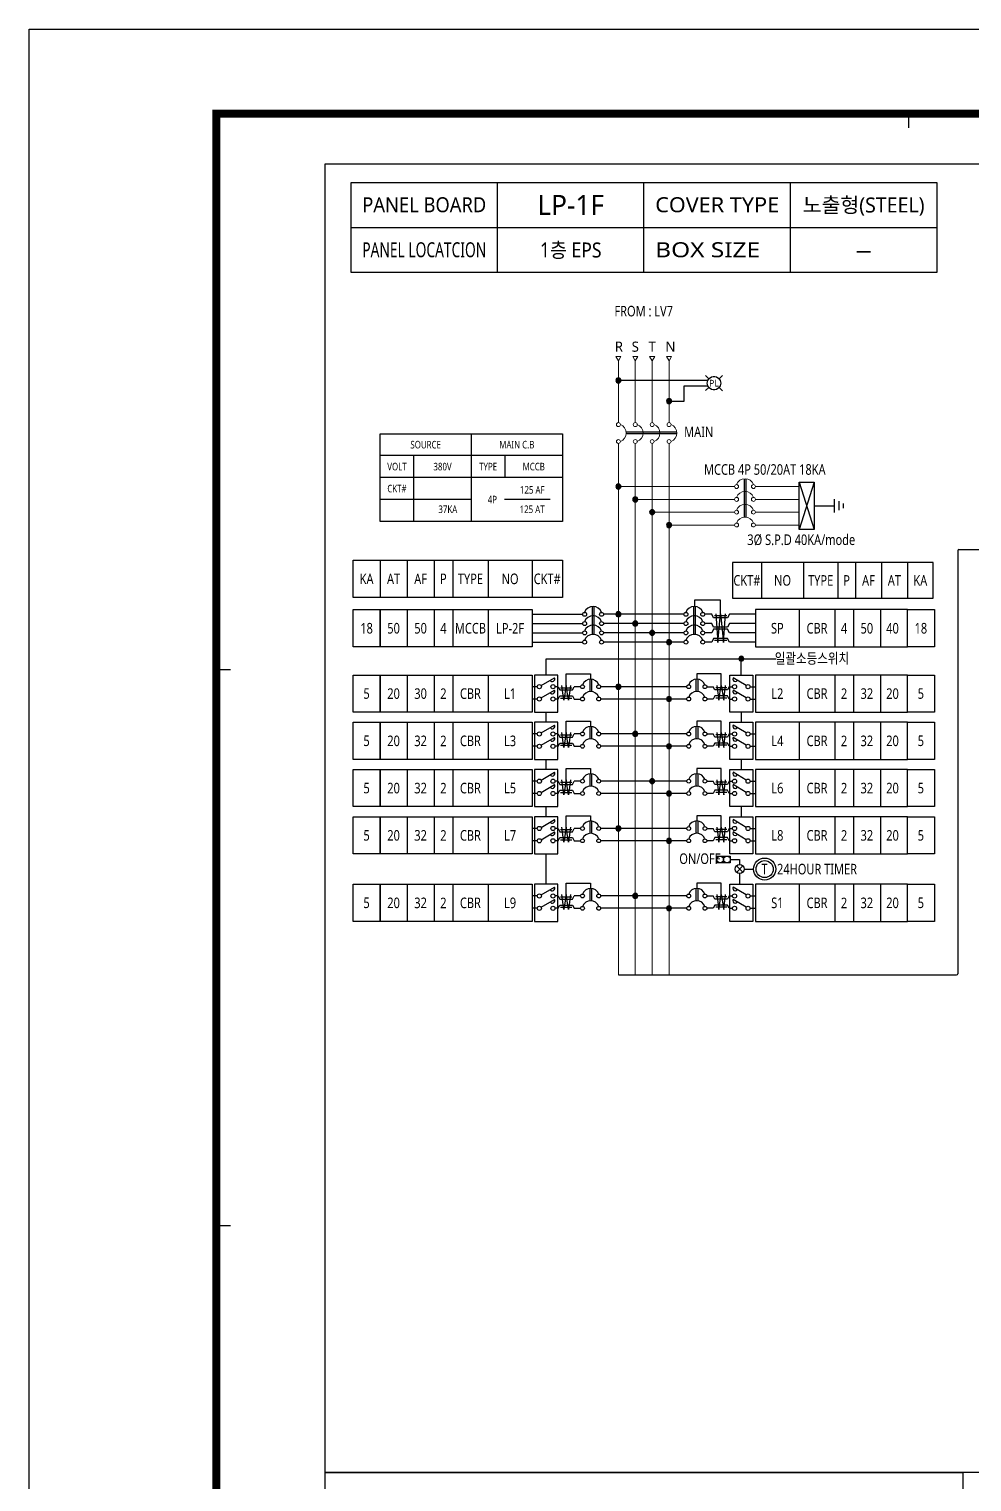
# Model space of a CAD drawing. Header units: millimetres. Extents: x -336400 to 0, y 0 to 118800.
# Drawn here: x -336400 to -289601, y 46666 to 118800 of the extents above; entities that cross this region are included whole.
import ezdxf
from ezdxf.enums import TextEntityAlignment as Align

# ---------------------------------------------------------------- set-up
doc = ezdxf.new("R2010")
doc.units = ezdxf.units.MM
doc.header["$LTSCALE"] = 1000
for name, color, linetype in [('arch', 8, 'Continuous'), ('SYM', 3, 'Continuous'), ('TEXT', 3, 'Continuous'), ('XR-SHEET-SHT', 5, 'Continuous')]:
    doc.layers.add(name, color=color, linetype=linetype)
doc.layers.add('XR-SHEET-TEMP', color=171, linetype='Continuous', plot=False)
doc.styles.add('GHS', font='malgun.ttf')

# ---------------------------------------------------------------- blocks, each defined once
blk = doc.blocks.new('XR-FORM-EE', base_point=(461, 408))
at = {"layer": 'XR-SHEET-SHT', "color": 5}
blk.add_lwpolyline([(0, 118800), (168200, 118800), (168200, 0), (0, 0)], close=True, dxfattribs=at)
at = {"layer": 'XR-SHEET-SHT', "color": 5, "const_width": 400}
blk.add_lwpolyline([(9300, 114600), (163900, 114600), (163900, 4200), (9300, 4200)], close=True, dxfattribs=at)
at = {"layer": 'XR-SHEET-TEMP'}
for p, q in [((43650, 114600), (43650, 113900)), ((9300, 87000), (10000, 87000)), ((9300, 59400), (10000, 59400))]:
    blk.add_line(p, q, dxfattribs=at)
blk = doc.blocks.new('HH7')
at = {"layer": 'SYM'}
blk.add_hatch(color=256, dxfattribs=at).paths.add_polyline_path([(50, 50, 1), (-50, 50, 1)])
blk.add_circle((0, 50), 50, dxfattribs=at)

msp = doc.modelspace()

# ---------------------------------------------------------------- linework, layer by layer
at = {"lineweight": 18}
for p, q in [((-307148, 102327, 0), (-307148, 99259, 0)), ((-306311, 102327, 0), (-306311, 99259, 0)), ((-305473, 102327, 0), (-305473, 99259, 0)), ((-307148, 98225, 0), (-307148, 97103, 0)), ((-306311, 98225, 0), (-306311, 97103, 0)), ((-305473, 98225, 0), (-305473, 97103, 0)), ((-301380, 96087), (-307148, 96087)), ((-300346, 96087), (-298178, 96087)), ((-301380, 95450), (-306311, 95450)), ((-298178, 95450), (-300346, 95450)), ((-298178, 95450), (-300346, 95450)), ((-301380, 94814), (-305473, 94814)), ((-298178, 94814), (-300346, 94814)), ((-301380, 94177), (-304635, 94177)), ((-298178, 94177), (-300346, 94177))]:
    msp.add_line(p, q, dxfattribs=at)
for p, q in [((-302713, 101353, 0), (-307148, 101353, 0)), ((-302820, 101592, 0), (-302658, 101430, 0)), ((-302820, 100847, 0), (-302658, 101008, 0)), ((-301987, 101596, 0), (-302146, 101437, 0)), ((-301987, 100843, 0), (-302146, 101001, 0)), ((-314452, 98710, 0), (-314452, 94353, 0)), ((-304249, 98788, 0), (-306762, 98788, 0)), ((-304249, 98697, 0), (-306762, 98697, 0)), ((-309928, 97621, 0), (-318977, 97621, 0)), ((-317301, 94353, 0), (-317301, 97621, 0)), ((-312777, 96532, 0), (-312777, 97621, 0)), ((-309928, 96532, 0), (-318977, 96532, 0)), ((-300908, 96473), (-300908, 94560)), ((-300818, 96473), (-300818, 94560)), ((-297424, 96305), (-298178, 93959)), ((-298178, 96305), (-297424, 93959)), ((-314452, 95443, 0), (-318977, 95443, 0)), ((-310528, 95443, 0), (-312810, 95443, 0)), ((-296416, 94800), (-296416, 95464)), ((-296194, 94910), (-296194, 95354)), ((-295973, 95021), (-295973, 95243)), ((-297424, 95132), (-296416, 95132)), ((-318977, 92426, 0), (-318977, 90583, 0)), ((-317636, 92426, 0), (-317636, 90583, 0)), ((-316296, 92426, 0), (-316296, 90583, 0)), ((-315374, 92426, 0), (-315374, 90583, 0)), ((-313615, 92426, 0), (-313615, 90583, 0)), ((-311436, 92426, 0), (-311436, 90583, 0)), ((-290307, 92902), (-290307, 71900)), ((-290253, 92956), (-273465, 92956)), ((-300046, 92312, 0), (-300046, 90543, 0)), ((-297954, 92312, 0), (-297954, 90543, 0)), ((-296265, 92312, 0), (-296265, 90543, 0)), ((-295380, 92312, 0), (-295380, 90543, 0)), ((-294093, 92312, 0), (-294093, 90543, 0)), ((-292806, 92312, 0), (-292806, 90543, 0)), ((-317636, 89974, 0), (-317636, 88130, 0)), ((-316296, 89974, 0), (-316296, 88130, 0)), ((-315374, 89974, 0), (-315374, 88130, 0)), ((-313615, 89974, 0), (-313615, 88130, 0)), ((-311436, 89743, 0), (-310143, 89743, 0)), ((-310711, 89743, 0), (-308922, 89743, 0)), ((-308451, 90129, 0), (-308451, 88746, 0)), ((-308360, 90129, 0), (-308360, 88746, 0)), ((-303895, 89743, 0), (-307888, 89743, 0)), ((-303423, 90129, 0), (-303423, 88746, 0)), ((-303333, 90129, 0), (-303333, 88746, 0)), ((-302508, 89743, 0), (-302861, 89743, 0)), ((-302420, 89567, 0), (-302508, 89743, 0)), ((-301728, 89567, 0), (-302420, 89567, 0)), ((-301772, 89664, 0), (-302376, 89664, 0)), ((-301640, 89743, 0), (-301728, 89567, 0)), ((-300347, 89743, 0), (-301640, 89743, 0)), ((-298169, 89974, 0), (-298169, 88130, 0)), ((-296409, 89974, 0), (-296409, 88130, 0)), ((-295487, 89974, 0), (-295487, 88130, 0)), ((-294147, 89974, 0), (-294147, 88130, 0)), ((-311436, 89282, 0), (-310143, 89282, 0)), ((-311436, 88821, 0), (-310143, 88821, 0)), ((-310711, 89282, 0), (-308922, 89282, 0)), ((-310711, 88821, 0), (-308922, 88821, 0)), ((-303895, 89282, 0), (-307888, 89282, 0)), ((-303895, 88821, 0), (-307888, 88821, 0)), ((-302508, 89282, 0), (-302861, 89282, 0)), ((-302508, 88821, 0), (-302861, 88821, 0)), ((-302420, 89106, 0), (-302508, 89282, 0)), ((-302420, 88998, 0), (-302508, 88821, 0)), ((-301728, 89106, 0), (-302420, 89106, 0)), ((-301728, 88998, 0), (-302420, 88998, 0)), ((-301640, 89282, 0), (-301728, 89106, 0)), ((-301640, 88821, 0), (-301728, 88998, 0)), ((-300347, 89282, 0), (-301640, 89282, 0)), ((-300347, 88821, 0), (-301640, 88821, 0)), ((-311436, 88361, 0), (-310143, 88361, 0)), ((-310711, 88361, 0), (-308922, 88361, 0)), ((-303895, 88361, 0), (-307888, 88361, 0)), ((-302508, 88361, 0), (-302861, 88361, 0)), ((-302420, 88537, 0), (-302508, 88361, 0)), ((-301728, 88537, 0), (-302420, 88537, 0)), ((-301772, 88440, 0), (-302376, 88440, 0)), ((-301640, 88361, 0), (-301728, 88537, 0)), ((-300347, 88361, 0), (-301640, 88361, 0)), ((-310735, 86728), (-310735, 87537)), ((-310735, 87537), (-299313, 87537)), ((-301048, 86728), (-301048, 87537)), ((-317636, 86728, 0), (-317636, 84885, 0)), ((-316296, 86728, 0), (-316296, 84885, 0)), ((-315374, 86728, 0), (-315374, 84885, 0)), ((-313615, 86728, 0), (-313615, 84885, 0)), ((-310983, 86202), (-310325, 86592)), ((-300801, 86202), (-301459, 86592)), ((-298169, 86728, 0), (-298169, 84885, 0)), ((-296409, 86728, 0), (-296409, 84885, 0)), ((-295487, 86728, 0), (-295487, 84885, 0)), ((-294147, 86728, 0), (-294147, 84885, 0)), ((-311174, 86149), (-311436, 86149)), ((-310983, 85590), (-310325, 85980)), ((-310136, 86149), (-310296, 86149)), ((-310136, 86149), (-310296, 86149)), ((-310136, 86149, 0), (-310056, 85988, 0)), ((-310136, 86149), (-310056, 85988)), ((-310056, 85988), (-309425, 85988)), ((-310016, 86101), (-309465, 86101)), ((-309425, 85988), (-309345, 86149)), ((-309023, 86149), (-309345, 86149)), ((-308570, 86519), (-308570, 85909)), ((-308483, 86519), (-308483, 85909)), ((-303753, 86149), (-308030, 86149)), ((-303300, 86519), (-303300, 85909)), ((-303213, 86519), (-303213, 85909)), ((-302760, 86149), (-302439, 86149)), ((-302358, 85988), (-302439, 86149)), ((-301727, 85988), (-302358, 85988)), ((-301768, 86101), (-302318, 86101)), ((-301647, 86149, 0), (-301727, 85988, 0)), ((-301647, 86149), (-301727, 85988)), ((-301647, 86149), (-301487, 86149)), ((-301647, 86149), (-301487, 86149)), ((-300801, 85590), (-301459, 85980)), ((-300609, 86149), (-300347, 86149)), ((-311174, 85538), (-311436, 85538)), ((-311174, 85538), (-311436, 85538)), ((-310136, 85538), (-310296, 85538)), ((-310136, 85538), (-310296, 85538)), ((-310136, 85538, 0), (-310056, 85699, 0)), ((-310136, 85538), (-310056, 85699)), ((-310056, 85699), (-309425, 85699)), ((-310016, 85586), (-309465, 85586)), ((-309425, 85699), (-309345, 85538)), ((-309345, 85538), (-309023, 85538)), ((-309345, 85538), (-309023, 85538)), ((-303753, 85538), (-308030, 85538)), ((-302439, 85538), (-302760, 85538)), ((-302439, 85538), (-302760, 85538)), ((-302358, 85699), (-302439, 85538)), ((-301727, 85699), (-302358, 85699)), ((-301768, 85586), (-302318, 85586)), ((-301647, 85538, 0), (-301727, 85699, 0)), ((-301647, 85538), (-301727, 85699)), ((-301647, 85538), (-301487, 85538)), ((-301647, 85538), (-301487, 85538)), ((-300609, 85538), (-300347, 85538)), ((-300609, 85538), (-300347, 85538)), ((-310735, 84382), (-310735, 84885)), ((-301048, 84885), (-301048, 84382)), ((-317636, 84382, 0), (-317636, 82539, 0)), ((-316296, 84382, 0), (-316296, 82539, 0)), ((-315374, 84382, 0), (-315374, 82539, 0)), ((-313615, 84382, 0), (-313615, 82539, 0)), ((-311174, 83803), (-311436, 83803)), ((-310983, 83856), (-310325, 84246)), ((-310136, 83803), (-310296, 83803)), ((-310136, 83803), (-310296, 83803)), ((-310136, 83803, 0), (-310056, 83642, 0)), ((-310136, 83803), (-310056, 83642)), ((-310016, 83755), (-309465, 83755)), ((-309425, 83642), (-309345, 83803)), ((-309023, 83803), (-309345, 83803)), ((-308570, 84173), (-308570, 83563)), ((-308483, 84173), (-308483, 83563)), ((-303753, 83803), (-308030, 83803)), ((-303300, 84173), (-303300, 83563)), ((-303213, 84173), (-303213, 83563)), ((-302760, 83803), (-302439, 83803)), ((-302358, 83642), (-302439, 83803)), ((-301768, 83755), (-302318, 83755)), ((-301647, 83803, 0), (-301727, 83642, 0)), ((-301647, 83803), (-301727, 83642)), ((-301647, 83803), (-301487, 83803)), ((-301647, 83803), (-301487, 83803)), ((-300801, 83856), (-301459, 84246)), ((-300609, 83803), (-300347, 83803)), ((-298169, 84382, 0), (-298169, 82539, 0)), ((-296409, 84382, 0), (-296409, 82539, 0)), ((-295487, 84382, 0), (-295487, 82539, 0)), ((-294147, 84382, 0), (-294147, 82539, 0)), ((-311174, 83192), (-311436, 83192)), ((-311174, 83192), (-311436, 83192)), ((-310983, 83244), (-310325, 83634)), ((-310136, 83192), (-310296, 83192)), ((-310136, 83192), (-310296, 83192)), ((-310136, 83192, 0), (-310056, 83353, 0)), ((-310136, 83192), (-310056, 83353)), ((-310056, 83642), (-309425, 83642)), ((-310056, 83353), (-309425, 83353)), ((-310016, 83240), (-309465, 83240)), ((-309425, 83353), (-309345, 83192)), ((-309345, 83192), (-309023, 83192)), ((-309345, 83192), (-309023, 83192)), ((-303753, 83192), (-308030, 83192)), ((-302439, 83192), (-302760, 83192)), ((-302439, 83192), (-302760, 83192)), ((-302358, 83353), (-302439, 83192)), ((-301727, 83642), (-302358, 83642)), ((-301727, 83353), (-302358, 83353)), ((-301768, 83240), (-302318, 83240)), ((-301647, 83192, 0), (-301727, 83353, 0)), ((-301647, 83192), (-301727, 83353)), ((-301647, 83192), (-301487, 83192)), ((-301647, 83192), (-301487, 83192)), ((-300801, 83244), (-301459, 83634)), ((-300609, 83192), (-300347, 83192)), ((-300609, 83192), (-300347, 83192)), ((-310735, 82036), (-310735, 82539)), ((-301048, 82539), (-301048, 82036)), ((-317636, 82036, 0), (-317636, 80193, 0)), ((-316296, 82036, 0), (-316296, 80193, 0)), ((-315374, 82036, 0), (-315374, 80193, 0)), ((-313615, 82036, 0), (-313615, 80193, 0)), ((-310983, 81509), (-310325, 81899)), ((-308570, 81827), (-308570, 81217)), ((-308483, 81827), (-308483, 81217)), ((-303300, 81827), (-303300, 81217)), ((-303213, 81827), (-303213, 81217)), ((-300801, 81509), (-301459, 81899)), ((-298169, 82036, 0), (-298169, 80193, 0)), ((-296409, 82036, 0), (-296409, 80193, 0)), ((-295487, 82036, 0), (-295487, 80193, 0)), ((-294147, 82036, 0), (-294147, 80193, 0)), ((-311174, 81457), (-311436, 81457)), ((-311174, 80846), (-311436, 80846)), ((-311174, 80846), (-311436, 80846)), ((-310983, 80898), (-310325, 81288)), ((-310136, 81457), (-310296, 81457)), ((-310136, 81457), (-310296, 81457)), ((-310136, 80846), (-310296, 80846)), ((-310136, 80846), (-310296, 80846)), ((-310136, 81457, 0), (-310056, 81296, 0)), ((-310136, 81457), (-310056, 81296)), ((-310136, 80846, 0), (-310056, 81007, 0)), ((-310136, 80846), (-310056, 81007)), ((-310056, 81296), (-309425, 81296)), ((-310056, 81007), (-309425, 81007)), ((-310016, 81409), (-309465, 81409)), ((-310016, 80894), (-309465, 80894)), ((-309425, 81296), (-309345, 81457)), ((-309425, 81007), (-309345, 80846)), ((-309023, 81457), (-309345, 81457)), ((-309345, 80846), (-309023, 80846)), ((-309345, 80846), (-309023, 80846)), ((-303753, 81457), (-308030, 81457)), ((-303753, 80846), (-308030, 80846)), ((-302760, 81457), (-302439, 81457)), ((-302439, 80846), (-302760, 80846)), ((-302439, 80846), (-302760, 80846)), ((-302358, 81296), (-302439, 81457)), ((-302358, 81007), (-302439, 80846)), ((-301727, 81296), (-302358, 81296)), ((-301727, 81007), (-302358, 81007)), ((-301768, 81409), (-302318, 81409)), ((-301768, 80894), (-302318, 80894)), ((-301647, 81457, 0), (-301727, 81296, 0)), ((-301647, 81457), (-301727, 81296)), ((-301647, 80846, 0), (-301727, 81007, 0)), ((-301647, 80846), (-301727, 81007)), ((-301647, 81457), (-301487, 81457)), ((-301647, 81457), (-301487, 81457)), ((-301647, 80846), (-301487, 80846)), ((-301647, 80846), (-301487, 80846)), ((-300801, 80898), (-301459, 81288)), ((-300609, 81457), (-300347, 81457)), ((-300609, 80846), (-300347, 80846)), ((-300609, 80846), (-300347, 80846)), ((-310735, 79690), (-310735, 80193)), ((-301048, 80193), (-301048, 79690)), ((-317636, 79690, 0), (-317636, 77847, 0)), ((-316296, 79690, 0), (-316296, 77847, 0)), ((-315374, 79690, 0), (-315374, 77847, 0)), ((-313615, 79690, 0), (-313615, 77847, 0)), ((-310983, 79163), (-310325, 79553)), ((-308570, 79481), (-308570, 78870)), ((-308483, 79481), (-308483, 78870)), ((-303300, 79481), (-303300, 78870)), ((-303213, 79481), (-303213, 78870)), ((-300801, 79163), (-301459, 79553)), ((-298169, 79690, 0), (-298169, 77847, 0)), ((-296409, 79690, 0), (-296409, 77847, 0)), ((-295487, 79690, 0), (-295487, 77847, 0)), ((-294147, 79690, 0), (-294147, 77847, 0)), ((-311174, 79111), (-311436, 79111)), ((-310983, 78552), (-310325, 78942)), ((-310136, 79111), (-310296, 79111)), ((-310136, 79111), (-310296, 79111)), ((-310136, 79111, 0), (-310056, 78950, 0)), ((-310136, 79111), (-310056, 78950)), ((-310136, 78500, 0), (-310056, 78660, 0)), ((-310136, 78500), (-310056, 78660)), ((-310056, 78950), (-309425, 78950)), ((-310056, 78660), (-309425, 78660)), ((-310016, 79063), (-309465, 79063)), ((-309425, 78950), (-309345, 79111)), ((-309425, 78660), (-309345, 78500)), ((-309023, 79111), (-309345, 79111)), ((-303753, 79111), (-308030, 79111)), ((-302760, 79111), (-302439, 79111)), ((-302358, 78950), (-302439, 79111)), ((-302358, 78660), (-302439, 78500)), ((-301727, 78950), (-302358, 78950)), ((-301727, 78660), (-302358, 78660)), ((-301768, 79063), (-302318, 79063)), ((-301647, 79111, 0), (-301727, 78950, 0)), ((-301647, 79111), (-301727, 78950)), ((-301647, 78500, 0), (-301727, 78660, 0)), ((-301647, 78500), (-301727, 78660)), ((-301647, 79111), (-301487, 79111)), ((-301647, 79111), (-301487, 79111)), ((-300801, 78552), (-301459, 78942)), ((-300609, 79111), (-300347, 79111)), ((-311174, 78500), (-311436, 78500)), ((-311174, 78500), (-311436, 78500)), ((-310136, 78500), (-310296, 78500)), ((-310136, 78500), (-310296, 78500)), ((-310016, 78548), (-309465, 78548)), ((-309345, 78500), (-309023, 78500)), ((-309345, 78500), (-309023, 78500)), ((-303753, 78500), (-308030, 78500)), ((-302439, 78500), (-302760, 78500)), ((-302439, 78500), (-302760, 78500)), ((-301768, 78548), (-302318, 78548)), ((-301647, 78500), (-301487, 78500)), ((-301647, 78500), (-301487, 78500)), ((-300609, 78500), (-300347, 78500)), ((-300609, 78500), (-300347, 78500)), ((-310735, 76339), (-310735, 77847)), ((-301593, 77568), (-301130, 77568)), ((-300970, 76933), (-301289, 77253)), ((-300967, 77249), (-301286, 76930)), ((-301130, 77568), (-301130, 77318)), ((-300904, 77093), (-300440, 77093)), ((-317636, 76339, 0), (-317636, 74495, 0)), ((-316296, 76339, 0), (-316296, 74495, 0)), ((-315374, 76339, 0), (-315374, 74495, 0)), ((-313615, 76339, 0), (-313615, 74495, 0)), ((-311174, 75759), (-311436, 75759)), ((-310983, 75812), (-310325, 76202)), ((-310136, 75759), (-310296, 75759)), ((-310136, 75759), (-310296, 75759)), ((-310136, 75759, 0), (-310056, 75598, 0)), ((-310136, 75759), (-310056, 75598)), ((-309425, 75598), (-309345, 75759)), ((-309023, 75759), (-309345, 75759)), ((-308570, 76129), (-308570, 75519)), ((-308483, 76129), (-308483, 75519)), ((-303753, 75759), (-308030, 75759)), ((-303300, 76129), (-303300, 75519)), ((-303213, 76129), (-303213, 75519)), ((-302760, 75759), (-302439, 75759)), ((-302358, 75598), (-302439, 75759)), ((-301647, 75759, 0), (-301727, 75598, 0)), ((-301647, 75759), (-301727, 75598)), ((-301647, 75759), (-301487, 75759)), ((-301647, 75759), (-301487, 75759)), ((-300801, 75812), (-301459, 76202)), ((-300609, 75759), (-300347, 75759)), ((-298169, 76339, 0), (-298169, 74495, 0)), ((-296409, 76339, 0), (-296409, 74495, 0)), ((-295487, 76339, 0), (-295487, 74495, 0)), ((-294147, 76339, 0), (-294147, 74495, 0)), ((-311174, 75148), (-311436, 75148)), ((-311174, 75148), (-311436, 75148)), ((-310983, 75200), (-310325, 75590)), ((-310136, 75148), (-310296, 75148)), ((-310136, 75148), (-310296, 75148)), ((-310136, 75148, 0), (-310056, 75309, 0)), ((-310136, 75148), (-310056, 75309)), ((-310056, 75598), (-309425, 75598)), ((-310056, 75309), (-309425, 75309)), ((-310016, 75711), (-309465, 75711)), ((-310016, 75196), (-309465, 75196)), ((-309425, 75309), (-309345, 75148)), ((-309345, 75148), (-309023, 75148)), ((-309345, 75148), (-309023, 75148)), ((-303753, 75148), (-308030, 75148)), ((-302439, 75148), (-302760, 75148)), ((-302439, 75148), (-302760, 75148)), ((-302358, 75309), (-302439, 75148)), ((-301727, 75598), (-302358, 75598)), ((-301727, 75309), (-302358, 75309)), ((-301768, 75711), (-302318, 75711)), ((-301768, 75196), (-302318, 75196)), ((-301647, 75148, 0), (-301727, 75309, 0)), ((-301647, 75148), (-301727, 75309)), ((-301647, 75148), (-301487, 75148)), ((-301647, 75148), (-301487, 75148)), ((-300801, 75200), (-301459, 75590)), ((-300609, 75148), (-300347, 75148)), ((-300609, 75148), (-300347, 75148)), ((-307148, 71846), (-290361, 71846))]:
    msp.add_line(p, q)
for points in [[(-307148, 102327), (-307023, 102545), (-307274, 102545)], [(-306311, 102327), (-306185, 102545), (-306436, 102545)], [(-305473, 102327), (-305347, 102545), (-305598, 102545)], [(-304635, 102327), (-304509, 102545), (-304760, 102545)]]:
    msp.add_lwpolyline(points, close=True, dxfattribs=at)
for points in [[(-304635, 99259), (-304635, 102327)], [(-304635, 97103), (-304635, 98225)], [(-307148, 71846), (-307148, 97103)], [(-306311, 71846), (-306311, 97103)], [(-305473, 71846), (-305473, 97103)], [(-304635, 71846), (-304635, 97103)]]:
    msp.add_lwpolyline(points, dxfattribs=at)
for points in [[(-304635, 100331), (-303883, 100331), (-303883, 101085), (-302713, 101085)], [(-302074, 89761), (-302074, 90445), (-303378, 90445), (-303378, 90131)], [(-302309, 89761), (-302208, 88343), (-302074, 89761), (-301940, 88343), (-301839, 89761)], [(-309740, 86214), (-309740, 86783), (-308527, 86783), (-308527, 86521)], [(-302043, 86214), (-302043, 86783), (-303257, 86783), (-303257, 86521)], [(-309526, 86214), (-309618, 85474), (-309740, 86214), (-309863, 85474), (-309954, 86214)], [(-302257, 86214), (-302165, 85474), (-302043, 86214), (-301920, 85474), (-301829, 86214)], [(-309740, 83868), (-309740, 84437), (-308527, 84437), (-308527, 84175)], [(-302043, 83868), (-302043, 84437), (-303257, 84437), (-303257, 84175)], [(-309526, 83868), (-309618, 83128), (-309740, 83868), (-309863, 83128), (-309954, 83868)], [(-302257, 83868), (-302165, 83128), (-302043, 83868), (-301920, 83128), (-301829, 83868)], [(-309526, 81521), (-309618, 80781), (-309740, 81521), (-309863, 80781), (-309954, 81521)], [(-309740, 81521), (-309740, 82091), (-308527, 82091), (-308527, 81829)], [(-302043, 81521), (-302043, 82091), (-303257, 82091), (-303257, 81829)], [(-302257, 81521), (-302165, 80781), (-302043, 81521), (-301920, 80781), (-301829, 81521)], [(-309740, 79175), (-309740, 79745), (-308527, 79745), (-308527, 79483)], [(-302043, 79175), (-302043, 79745), (-303257, 79745), (-303257, 79483)], [(-309526, 79175), (-309618, 78435), (-309740, 79175), (-309863, 78435), (-309954, 79175)], [(-302257, 79175), (-302165, 78435), (-302043, 79175), (-301920, 78435), (-301829, 79175)], [(-301130, 76867), (-301130, 76339)], [(-309526, 75824), (-309618, 75084), (-309740, 75824), (-309863, 75084), (-309954, 75824)], [(-309740, 75824), (-309740, 76393), (-308527, 76393), (-308527, 76131)], [(-302043, 75824), (-302043, 76393), (-303257, 76393), (-303257, 76131)], [(-302257, 75824), (-302165, 75084), (-302043, 75824), (-301920, 75084), (-301829, 75824)]]:
    msp.add_lwpolyline(points)
at = {"const_width": 33.5}
for points in [[(-302820, 101592), (-302658, 101430)], [(-302820, 100847), (-302658, 101008)], [(-302146, 101437), (-301987, 101596)], [(-302146, 101001), (-301987, 100843)]]:
    msp.add_lwpolyline(points, dxfattribs=at)
msp.add_lwpolyline([(-302405, 101554, -1), (-302405, 100884, -1), (-302405, 101554)], format="xyb", dxfattribs=at)
for points in [[(-318977, 98710), (-309928, 98710), (-309928, 94353), (-318977, 94353)], [(-298178, 96305), (-297424, 96305), (-297424, 93959), (-298178, 93959)], [(-320318, 92426), (-309928, 92426), (-309928, 90583), (-320318, 90583)], [(-291519, 92312), (-301493, 92312), (-301493, 90543), (-291519, 90543)], [(-320318, 89974), (-318977, 89974), (-318977, 88130), (-320318, 88130)], [(-318977, 89974), (-311436, 89974), (-311436, 88130), (-318977, 88130)], [(-292806, 89974), (-300347, 89974), (-300347, 88130), (-292806, 88130)], [(-292806, 89974), (-291465, 89974), (-291465, 88130), (-292806, 88130)], [(-320318, 86728), (-318977, 86728), (-318977, 84885), (-320318, 84885)], [(-318977, 86728), (-311436, 86728), (-311436, 84885), (-318977, 84885)], [(-310161, 84885), (-310161, 86728), (-311309, 86728), (-311309, 84885)], [(-301622, 84885), (-301622, 86728), (-300474, 86728), (-300474, 84885)], [(-292806, 86728), (-300347, 86728), (-300347, 84885), (-292806, 84885)], [(-292806, 86728), (-291465, 86728), (-291465, 84885), (-292806, 84885)], [(-320318, 84382), (-318977, 84382), (-318977, 82539), (-320318, 82539)], [(-318977, 84382), (-311436, 84382), (-311436, 82539), (-318977, 82539)], [(-310161, 82539), (-310161, 84382), (-311309, 84382), (-311309, 82539)], [(-301622, 82539), (-301622, 84382), (-300474, 84382), (-300474, 82539)], [(-292806, 84382), (-300347, 84382), (-300347, 82539), (-292806, 82539)], [(-292806, 84382), (-291465, 84382), (-291465, 82539), (-292806, 82539)], [(-320318, 82036), (-318977, 82036), (-318977, 80193), (-320318, 80193)], [(-318977, 82036), (-311436, 82036), (-311436, 80193), (-318977, 80193)], [(-310161, 80193), (-310161, 82036), (-311309, 82036), (-311309, 80193)], [(-301622, 80193), (-301622, 82036), (-300474, 82036), (-300474, 80193)], [(-292806, 82036), (-300347, 82036), (-300347, 80193), (-292806, 80193)], [(-292806, 82036), (-291465, 82036), (-291465, 80193), (-292806, 80193)], [(-320318, 79690), (-318977, 79690), (-318977, 77847), (-320318, 77847)], [(-318977, 79690), (-311436, 79690), (-311436, 77847), (-318977, 77847)], [(-310161, 77847), (-310161, 79690), (-311309, 79690), (-311309, 77847)], [(-301622, 77847), (-301622, 79690), (-300474, 79690), (-300474, 77847)], [(-292806, 79690), (-300347, 79690), (-300347, 77847), (-292806, 77847)], [(-292806, 79690), (-291465, 79690), (-291465, 77847), (-292806, 77847)], [(-301593, 77736), (-301593, 77401), (-302265, 77401), (-302265, 77736)], [(-320318, 76339), (-318977, 76339), (-318977, 74495), (-320318, 74495)], [(-318977, 76339), (-311436, 76339), (-311436, 74495), (-318977, 74495)], [(-310161, 74495), (-310161, 76339), (-311309, 76339), (-311309, 74495)], [(-301622, 74495), (-301622, 76339), (-300474, 76339), (-300474, 74495)], [(-292806, 76339), (-300347, 76339), (-300347, 74495), (-292806, 74495)], [(-292806, 76339), (-291465, 76339), (-291465, 74495), (-292806, 74495)]]:
    msp.add_lwpolyline(points, close=True)
for centre, radius in [((-302405, 101219, 0), 335), ((-308824, 89743, 0), 98.1), ((-307986, 89743, 0), 98.1), ((-303797, 89743, 0), 98.1), ((-302959, 89743, 0), 98.1), ((-308824, 89282, 0), 98.1), ((-308824, 88821, 0), 98.1), ((-307986, 89282, 0), 98.1), ((-307986, 88821, 0), 98.1), ((-303797, 89282, 0), 98.1), ((-303797, 88821, 0), 98.1), ((-302959, 89282, 0), 98.1), ((-302959, 88821, 0), 98.1), ((-308824, 88361, 0), 98.1), ((-307986, 88361, 0), 98.1), ((-303797, 88361, 0), 98.1), ((-302959, 88361, 0), 98.1), ((-311071, 86149), 103), ((-310399, 86149), 103), ((-308929, 86149), 94.2), ((-308124, 86149), 94.2), ((-303659, 86149), 94.2), ((-302854, 86149), 94.2), ((-301384, 86149), 103), ((-300712, 86149), 103), ((-311071, 85538), 103), ((-310399, 85538), 103), ((-308929, 85538), 94.2), ((-308124, 85538), 94.2), ((-303659, 85538), 94.2), ((-302854, 85538), 94.2), ((-301384, 85538), 103), ((-300712, 85538), 103), ((-311071, 83803), 103), ((-310399, 83803), 103), ((-308929, 83803), 94.2), ((-308124, 83803), 94.2), ((-303659, 83803), 94.2), ((-302854, 83803), 94.2), ((-301384, 83803), 103), ((-300712, 83803), 103), ((-311071, 83192), 103), ((-310399, 83192), 103), ((-308929, 83192), 94.2), ((-308124, 83192), 94.2), ((-303659, 83192), 94.2), ((-302854, 83192), 94.2), ((-301384, 83192), 103), ((-300712, 83192), 103), ((-311071, 81457), 103), ((-310399, 81457), 103), ((-308929, 81457), 94.2), ((-308124, 81457), 94.2), ((-303659, 81457), 94.2), ((-302854, 81457), 94.2), ((-301384, 81457), 103), ((-300712, 81457), 103), ((-311071, 80846), 103), ((-310399, 80846), 103), ((-308929, 80846), 94.2), ((-308124, 80846), 94.2), ((-303659, 80846), 94.2), ((-302854, 80846), 94.2), ((-301384, 80846), 103), ((-300712, 80846), 103), ((-311071, 79111), 103), ((-310399, 79111), 103), ((-308929, 79111), 94.2), ((-308124, 79111), 94.2), ((-303659, 79111), 94.2), ((-302854, 79111), 94.2), ((-301384, 79111), 103), ((-300712, 79111), 103), ((-311071, 78500), 103), ((-310399, 78500), 103), ((-308929, 78500), 94.2), ((-308124, 78500), 94.2), ((-303659, 78500), 94.2), ((-302854, 78500), 94.2), ((-301384, 78500), 103), ((-300712, 78500), 103), ((-302097, 77568), 168), ((-301761, 77568), 168), ((-301130, 77093), 226), ((-299889, 77093), 551), ((-299889, 77093), 424), ((-311071, 75759), 103), ((-310399, 75759), 103), ((-308929, 75759), 94.2), ((-308124, 75759), 94.2), ((-303659, 75759), 94.2), ((-302854, 75759), 94.2), ((-301384, 75759), 103), ((-300712, 75759), 103), ((-311071, 75148), 103), ((-310399, 75148), 103), ((-308929, 75148), 94.2), ((-308124, 75148), 94.2), ((-303659, 75148), 94.2), ((-302854, 75148), 94.2), ((-301384, 75148), 103), ((-300712, 75148), 103)]:
    msp.add_circle(centre, radius)
at = {"lineweight": 18}
for centre in [(-307148, 99161, 0), (-306311, 99161, 0), (-305473, 99161, 0), (-304635, 99161, 0), (-307148, 98323, 0), (-306311, 98323, 0), (-305473, 98323, 0), (-304635, 98323, 0), (-301282, 96087), (-300444, 96087), (-301282, 95450), (-300444, 95450), (-301282, 94814), (-300444, 94814), (-301282, 94177), (-300444, 94177)]:
    msp.add_circle(centre, 98.1, dxfattribs=at)
for centre, start, end in [((-307209, 98742, 0), 290.69882, 69.30118), ((-306371, 98742, 0), 290.69882, 69.30118), ((-305533, 98742, 0), 290.69882, 69.30118), ((-304695, 98742, 0), 290.69882, 69.30118), ((-300863, 96027), 20.69882, 159.30118), ((-300863, 95390), 20.69882, 159.30118), ((-300863, 94753), 20.69882, 159.30118), ((-300863, 94117), 20.69882, 159.30118)]:
    msp.add_arc(centre, 448, start, end, dxfattribs=at)
for centre, radius, start, end in [((-290253, 92902), 54, 90, 180), ((-308405, 89683, 0), 448, 20.69882, 159.30118), ((-308405, 89222, 0), 448, 20.69882, 159.30118), ((-303378, 89683, 0), 448, 20.69882, 159.30118), ((-303378, 89222, 0), 448, 20.69882, 159.30118), ((-308405, 88761, 0), 448, 20.69882, 159.30118), ((-308405, 88300, 0), 448, 20.69882, 159.30118), ((-303378, 88761, 0), 448, 20.69882, 159.30118), ((-303378, 88300, 0), 448, 20.69882, 159.30118), ((-310432, 86528), 124, 210.65027, 30.65027), ((-301352, 86528), 124, 149.34973, 329.34973), ((-310432, 85917), 124, 210.65027, 30.65027), ((-308527, 86091), 430, 20.69882, 159.30118), ((-308527, 85480), 430, 20.69882, 159.30118), ((-303257, 86091), 430, 20.69882, 159.30118), ((-303257, 85480), 430, 20.69882, 159.30118), ((-301352, 85917), 124, 149.34973, 329.34973), ((-310432, 84182), 124, 210.65027, 30.65027), ((-308527, 83745), 430, 20.69882, 159.30118), ((-303257, 83745), 430, 20.69882, 159.30118), ((-301352, 84182), 124, 149.34973, 329.34973), ((-310432, 83571), 124, 210.65027, 30.65027), ((-308527, 83134), 430, 20.69882, 159.30118), ((-303257, 83134), 430, 20.69882, 159.30118), ((-301352, 83571), 124, 149.34973, 329.34973), ((-310432, 81836), 124, 210.65027, 30.65027), ((-308527, 81399), 430, 20.69882, 159.30118), ((-303257, 81399), 430, 20.69882, 159.30118), ((-301352, 81836), 124, 149.34973, 329.34973), ((-310432, 81225), 124, 210.65027, 30.65027), ((-308527, 80788), 430, 20.69882, 159.30118), ((-303257, 80788), 430, 20.69882, 159.30118), ((-301352, 81225), 124, 149.34973, 329.34973), ((-310432, 79490), 124, 210.65027, 30.65027), ((-308527, 79053), 430, 20.69882, 159.30118), ((-303257, 79053), 430, 20.69882, 159.30118), ((-301352, 79490), 124, 149.34973, 329.34973), ((-310432, 78879), 124, 210.65027, 30.65027), ((-308527, 78442), 430, 20.69882, 159.30118), ((-303257, 78442), 430, 20.69882, 159.30118), ((-301352, 78879), 124, 149.34973, 329.34973), ((-310432, 76138), 124, 210.65027, 30.65027), ((-308527, 75702), 430, 20.69882, 159.30118), ((-303257, 75702), 430, 20.69882, 159.30118), ((-301352, 76138), 124, 149.34973, 329.34973), ((-310432, 75527), 124, 210.65027, 30.65027), ((-308527, 75090), 430, 20.69882, 159.30118), ((-303257, 75090), 430, 20.69882, 159.30118), ((-301352, 75527), 124, 149.34973, 329.34973), ((-290361, 71900), 54, 270, 0)]:
    msp.add_arc(centre, radius, start, end)
at = {"layer": 'SYM', "color": 6}
for p, q in [((-313151, 106713, 0), (-313151, 111182, 0)), ((-305881, 106713, 0), (-305881, 111182, 0)), ((-298611, 106713, 0), (-298611, 111182, 0)), ((-320420, 108948, 0), (-291342, 108948, 0))]:
    msp.add_line(p, q, dxfattribs=at)
for points in [[(-321708, 112113), (-257507, 112113), (-257507, 47132), (-321708, 47132)], [(-321708, 112113), (-257507, 112113), (-257507, 47132), (-321708, 47132)], [(-320420, 111182), (-291342, 111182), (-291342, 106713), (-320420, 106713)], [(-321708, 47132), (-290054, 47132), (-290054, 5875), (-321708, 5875)]]:
    msp.add_lwpolyline(points, close=True, dxfattribs=at)

# ---------------------------------------------------------------- block references
for p, xscale, yscale, zscale, rotation in [((-307023, 101357, 0), -2.513699316061304, 2.513699316061304, 2.513699313866555, 89.9999999999992), ((-304509, 100331, 0), -2.513699316061304, 2.513699316061304, 2.513699313866555, 89.9999999999992), ((-307023, 96087), -2.513700002341066, 2.513700002341066, 2.513700000146318, 89.99999999999937), ((-306185, 95450), -2.513700002341066, 2.513700002341066, 2.513700000146318, 89.99999999999937), ((-305347, 94814), -2.513700002341066, 2.513700002341066, 2.513700000146318, 89.99999999999937), ((-304509, 94177), -2.513700002341066, 2.513700002341066, 2.513700000146318, 89.99999999999937), ((-307023, 89743, 0), -2.513699316061694, 2.513699316061694, 2.513699313719415, 89.9999999999992), ((-307023, 89743, 0), -2.513699316061694, 2.513699316061694, 2.513699313719415, 89.9999999999992), ((-306185, 89282, 0), -2.513699316061694, 2.513699316061694, 2.513699313719415, 89.9999999999992), ((-306185, 89282, 0), -2.513699316061694, 2.513699316061694, 2.513699313719415, 89.9999999999992), ((-305347, 88822, 0), -2.513699316061694, 2.513699316061694, 2.513699313719415, 89.9999999999992), ((-305347, 88822, 0), -2.513699316061694, 2.513699316061694, 2.513699313719415, 89.9999999999992), ((-304509, 88361, 0), -2.513699316061694, 2.513699316061694, 2.513699313719415, 89.9999999999992), ((-304509, 88361, 0), -2.513699316061694, 2.513699316061694, 2.513699313719415, 89.9999999999992), ((-300928, 87537), -2.413151343537733, 2.413151343537733, 2.413151341311893, 89.99999999999865), ((-307023, 86149), -2.513699316061304, 2.513699316061304, 2.513699313719024, 89.99999999999865), ((-304514, 85538), -2.413151343537733, 2.413151343537733, 2.413151341311893, 89.99999999999865), ((-306185, 83803), -2.513699316061304, 2.513699316061304, 2.513699313719024, 89.99999999999865), ((-304514, 83192), -2.413151343537733, 2.413151343537733, 2.413151341311893, 89.99999999999865), ((-305347, 81457), -2.513699316061304, 2.513699316061304, 2.513699313719024, 89.99999999999865), ((-304514, 80846), -2.413151343537733, 2.413151343537733, 2.413151341311893, 89.99999999999865), ((-307023, 79111), -2.513699316061304, 2.513699316061304, 2.513699313719024, 89.99999999999865), ((-304514, 78500), -2.413151343537733, 2.413151343537733, 2.413151341311893, 89.99999999999865), ((-306185, 75759), -2.513699316061304, 2.513699316061304, 2.513699313719024, 89.99999999999865), ((-304514, 75148), -2.413151343537733, 2.413151343537733, 2.413151341311893, 89.99999999999865)]:
    msp.add_blockref('HH7', p, dxfattribs=dict(xscale=xscale, yscale=yscale, zscale=zscale, rotation=rotation))
at = {"layer": 'arch'}
msp.add_blockref('XR-FORM-EE', (-335939, 408), dxfattribs=at)

# ---------------------------------------------------------------- texts
at = {"style": 'GHS', "width": 0.8}
for s, height, p in [('FROM : LV7', 525, (-305892, 104794)), ('SOURCE', 375, (-316715, 98166)), ('MAIN C.B', 375, (-312190, 98166)), ('VOLT', 375, (-318139, 97077)), ('380V', 375, (-315877, 97077)), ('TYPE', 375, (-313615, 97077)), ('MCCB', 375, (-311352, 97077)), ('CKT#', 375, (-318139, 95987)), ('4P', 375, (-313405, 95443)), ('KA', 525, (-319647, 91504)), ('AT', 525, (-318307, 91504)), ('AF', 525, (-316966, 91504)), ('P', 525, (-315835, 91504)), ('TYPE', 525, (-314494, 91504)), ('NO', 525, (-312525, 91504)), ('CKT#', 525, (-310682, 91504)), ('CKT#', 525, (-300769, 91427)), ('NO', 525, (-299000, 91427)), ('TYPE', 525, (-297110, 91427)), ('P', 525, (-295822, 91427)), ('AF', 525, (-294737, 91427)), ('AT', 525, (-293450, 91427)), ('KA', 525, (-292163, 91427)), ('18', 525, (-319647, 89052)), ('50', 525, (-318307, 89052)), ('50', 525, (-316966, 89052)), ('4', 525, (-315835, 89052)), ('MCCB', 525, (-314494, 89052)), ('LP-2F', 525, (-312525, 89052)), ('SP', 525, (-299258, 89052)), ('CBR', 525, (-297289, 89052)), ('4', 525, (-295948, 89052)), ('50', 525, (-294817, 89052)), ('40', 525, (-293542, 89052)), ('18', 525, (-292136, 89052)), ('일괄소등스위치', 525, (-297543, 87559)), ('5', 525, (-319647, 85807)), ('20', 525, (-318307, 85807)), ('30', 525, (-316966, 85807)), ('2', 525, (-315835, 85807)), ('CBR', 525, (-314494, 85807)), ('L1', 525, (-312525, 85807)), ('L2', 525, (-299258, 85807)), ('CBR', 525, (-297289, 85807)), ('2', 525, (-295948, 85807)), ('32', 525, (-294817, 85807)), ('20', 525, (-293542, 85807)), ('5', 525, (-292136, 85807)), ('5', 525, (-319647, 83461)), ('20', 525, (-318307, 83461)), ('32', 525, (-316966, 83461)), ('2', 525, (-315835, 83461)), ('CBR', 525, (-314494, 83461)), ('L3', 525, (-312525, 83461)), ('L4', 525, (-299258, 83461)), ('CBR', 525, (-297289, 83461)), ('2', 525, (-295948, 83461)), ('32', 525, (-294817, 83461)), ('20', 525, (-293542, 83461)), ('5', 525, (-292136, 83461)), ('5', 525, (-319647, 81115)), ('20', 525, (-318307, 81115)), ('32', 525, (-316966, 81115)), ('2', 525, (-315835, 81115)), ('CBR', 525, (-314494, 81115)), ('L5', 525, (-312525, 81115)), ('L6', 525, (-299258, 81115)), ('CBR', 525, (-297289, 81115)), ('2', 525, (-295948, 81115)), ('32', 525, (-294817, 81115)), ('20', 525, (-293542, 81115)), ('5', 525, (-292136, 81115)), ('5', 525, (-319647, 78768)), ('20', 525, (-318307, 78768)), ('32', 525, (-316966, 78768)), ('2', 525, (-315835, 78768)), ('CBR', 525, (-314494, 78768)), ('L7', 525, (-312525, 78768)), ('L8', 525, (-299258, 78768)), ('CBR', 525, (-297289, 78768)), ('2', 525, (-295948, 78768)), ('32', 525, (-294817, 78768)), ('20', 525, (-293542, 78768)), ('5', 525, (-292136, 78768)), ('T', 525, (-299895, 77093)), ('24HOUR TIMER', 525, (-297290, 77093)), ('5', 525, (-319647, 75417)), ('20', 525, (-318307, 75417)), ('32', 525, (-316966, 75417)), ('2', 525, (-315835, 75417)), ('CBR', 525, (-314494, 75417)), ('L9', 525, (-312525, 75417)), ('S1', 525, (-299258, 75417)), ('CBR', 525, (-297289, 75417)), ('2', 525, (-295948, 75417)), ('32', 525, (-294817, 75417)), ('20', 525, (-293542, 75417)), ('5', 525, (-292136, 75417))]:
    msp.add_text(s, height=height, dxfattribs=at).set_placement(p, align=Align.MIDDLE)
at = {"style": 'GHS'}
for s, p in [('R', (-307327, 102779)), ('S', (-306490, 102779)), ('T', (-305652, 102779)), ('N', (-304814, 102779))]:
    msp.add_text(s, height=503, dxfattribs=at).set_placement(p)
msp.add_text('PL', height=335.2, dxfattribs=at).set_placement((-302405, 101219), align=Align.MIDDLE)
at = {"style": 'GHS', "width": 0.8}
for s, p in [('MAIN', (-303887, 98539)), ('MCCB 4P 50/20AT 18KA', (-302901, 96671)), ('3Ø S.P.D 40KA/mode', (-300749, 93183)), ('ON/OFF', (-304126, 77348))]:
    msp.add_text(s, height=525, dxfattribs=at).set_placement(p)
for s, p in [('125 AF', (-310811, 95736)), ('37KA', (-315146, 94772)), ('125 AT', (-310811, 94772))]:
    msp.add_text(s, height=375, dxfattribs=at).set_placement(p, align=Align.RIGHT)
at = {"layer": 'TEXT', "color": 4, "style": 'GHS'}
for s, width, p, p2 in [('PANEL BOARD', 0.888152, (-319862, 109705, 0), (-313709, 109705, 0)), ('COVER TYPE', 1.040535, (-305322, 109705, 0), (-299170, 109705, 0)), ('PANEL LOCATCION', 0.66966, (-319862, 107470, 0), (-313709, 107470, 0)), ('BOX SIZE   ', 1.125168, (-305322, 107470, 0), (-299170, 107470, 0))]:
    msp.add_text(s, height=744.8, dxfattribs=dict(at, width=width)).set_placement(p, p2, align=Align.FIT)
for s, height, p in [('LP-1F', 1000, (-309516, 110065, 0)), ('노출형(STEEL)', 744.8, (-294976, 110065, 0))]:
    msp.add_text(s, height=height, dxfattribs=at).set_placement(p, align=Align.MIDDLE_CENTER)
for s, height, width, p in [('1층 EPS', 744.8, 0.9, (-309516, 107831, 0)), ('-', 745, 3, (-294976, 107831, 0))]:
    msp.add_text(s, height=height, dxfattribs=dict(at, width=width)).set_placement(p, align=Align.MIDDLE_CENTER)

doc.saveas('drawing.dxf')
